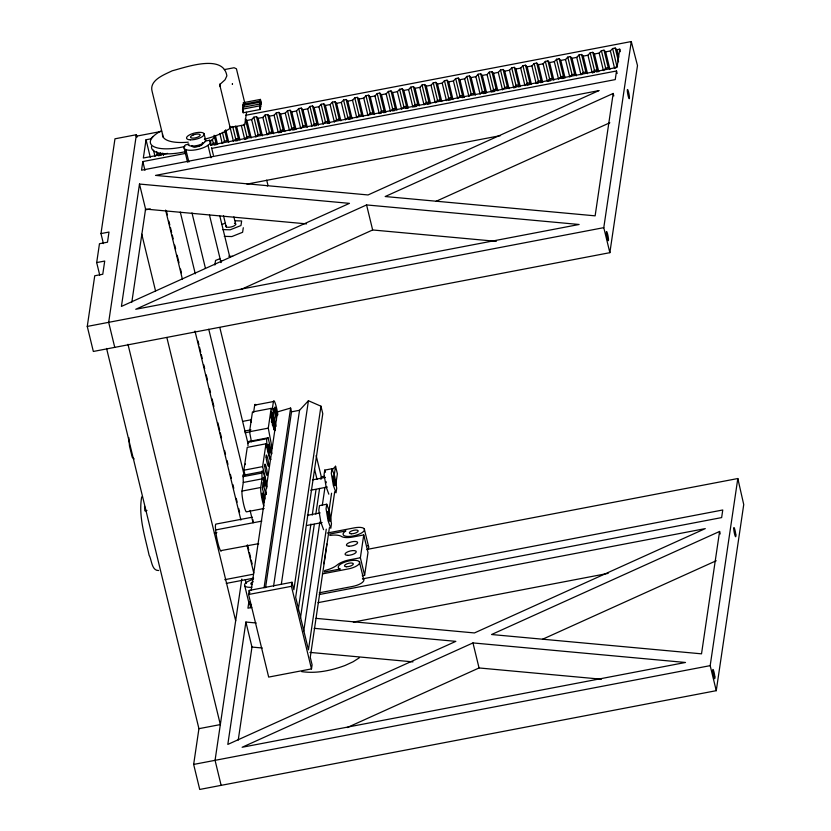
<?xml version="1.0" encoding="UTF-8"?>
<svg xmlns="http://www.w3.org/2000/svg" width="831" height="831" viewBox="0 0 831 831"><rect width="100%" height="100%" fill="white"/><g stroke="black" fill="none" stroke-linecap="round" stroke-linejoin="round"><path stroke-width="1.25" d="M264.113 508.468L246.63 511.813A10.99 1.444 79.2 0 1 243.525 503.804A10.99 1.444 79.2 0 1 242.008 491.079L243.275 482.458L243.119 475.27A10.99 1.444 79.2 0 1 243.743 474.584M263.863 506.027A10.99 1.444 79.2 0 1 260.737 487.496L262.014 478.874L261.858 471.686L243.119 475.27M251.45 441.749L249.539 431.725L252.458 411.947L271.176 408.364L272.153 410.161L273.42 401.55L254.691 405.123L253.6 412.519M272.09 448.189L268.278 428.142L271.176 408.364M245.612 115.301L631.269 41.55L637.491 65.566L609.861 252.676L93.342 351.461L87.265 326.427L94.744 275.767L102.774 274.24L104.716 261.048L96.687 262.586L99.73 275.103M96.687 262.586L99.471 243.722L107.5 242.185L108.996 232.046L100.977 233.584L103.408 243.597M100.977 233.584L114.969 138.808L136.377 134.715L136.99 137.219M136.377 134.715L108.674 322.335L114.751 347.368M139.494 184.046L121.419 306.431L349.446 203.356L139.494 184.046L145.57 209.08L131.828 302.141M186.113 153.288L142.818 161.567L141.54 170.189L615.241 79.599L616.519 70.978L211.573 148.417M152.997 136.461L150.754 138.86L146.038 139.764L143.337 158.015L167.53 153.392M214.865 265.016L215.541 260.446L219.841 258.742M244.74 124.66L246.568 112.289M243.286 227.725L242.61 232.285L231.839 236.565L224.266 236.347M367.427 549.353L737.814 478.531L743.735 504.573L716.26 690.675L199.731 789.45L193.654 764.427L198.931 728.673L106.576 348.438M245.083 475.207L243.867 470.201L247.243 447.379L265.972 443.796L268.403 453.809A13.743 1.807 79.2 0 0 270.023 459.387M241.831 579.03L215.063 760.323L221.139 785.357M266.969 486.966A13.743 1.807 79.2 0 0 265.037 476.63L262.606 466.617L265.972 443.796M329.408 527.685L310.264 657.331L312.092 664.842L311.49 668.903L268.673 677.088L248.604 594.497L249.207 590.436L292.024 582.251L293.852 589.761L320.953 406.193L308.426 400.729L299.544 410.285L273.576 586.146M256.187 622.99L245.893 622.045L227.819 744.42L455.835 641.355L314.149 628.319M248.874 601.841L247.939 608.178L251.751 607.451M251.18 590.311L277.533 411.875L290.611 408.063L291.515 411.823L265.546 587.683M238.227 740.13L251.97 647.069L245.893 622.045M264.071 587.787L290.611 408.063M281.325 584.297L308.426 400.729M311.49 668.903L291.432 586.312L292.024 582.251M298.111 610.806L310.929 524.029M312.248 515.085L316.019 489.563M300.458 618.046L314.305 524.33M315.822 514.067L319.613 488.389M320.932 479.404L321.317 476.838L316.144 455.565M331.974 468.736L331.299 473.296L333.335 485.335L336.036 492.804L336.711 488.244L334.685 476.205L331.974 468.736L324.744 470.117L324.08 474.678L326.105 486.717L328.816 494.185M303.731 631.145L319.842 522.024M322.303 505.341L324.963 487.371M326.739 504.23L326.064 508.79L328.089 520.829L330.8 528.298L331.476 523.738L329.44 511.699L326.739 504.23L319.509 505.612L318.834 510.172L320.87 522.211L323.571 529.679M326.261 529.16L308.446 649.821L295.67 597.271L322.781 413.703L320.953 406.193M328.723 512.467L331.569 493.219M334.218 475.249L335.547 466.264L332.317 469.733M330.354 521.266L334.716 491.744M335.662 485.325L337.376 473.763L335.547 466.264M362.243 575.727L364.622 575.27L360.374 557.757L363.739 534.935L353.03 536.982A13.743 4.799 -13.7 0 1 341.821 536.66A17.035 5.942 -13.7 0 0 333.138 535.091L329.855 535.424L330.073 533.98L345.914 530.947L344.813 531.653A10.99 3.843 -13.7 0 0 349.56 536.421A10.99 3.843 -13.7 0 0 364.217 530.594A10.99 3.843 -13.7 0 0 354.38 527.851L327.258 533.045M364.622 575.27L367.998 552.449L363.739 534.935M613.195 93.456L595.131 215.842L385.179 196.531L613.195 93.456L613.808 95.96M241.343 125.46L244.688 139.224L246.932 136.824L249.539 136.326L245.28 118.812L246.932 120.464L251.648 119.56L253.891 117.161L256.488 116.662L258.14 118.324L262.856 117.42L265.099 115.021L267.696 114.522L269.348 116.174L274.064 115.27L276.308 112.871L278.915 112.372L280.556 114.034L285.272 113.13L287.516 110.731L290.123 110.232L291.764 111.884L296.48 110.98L298.734 108.581L301.331 108.092L302.983 109.744L307.699 108.84L309.942 106.441L312.539 105.942L314.191 107.594L318.907 106.7L321.15 104.301L323.747 103.802L325.399 105.454L330.115 104.55L332.358 102.151L334.966 101.652L336.607 103.314L341.323 102.41L343.567 100.011L346.174 99.512L347.815 101.164L352.531 100.26L354.785 97.861L357.382 97.362L359.034 99.024L363.749 98.12L365.993 95.721L368.59 95.222L370.242 96.874L374.958 95.97L377.201 93.571L379.798 93.072L381.45 94.734L386.166 93.83L388.409 91.431L391.017 90.932L392.658 92.584L397.374 91.68L399.628 89.281L402.225 88.792L403.866 90.444L408.592 89.54L410.836 87.141L413.433 86.642L415.085 88.294L419.8 87.4L422.044 85.001L424.641 84.502L426.293 86.154L431.009 85.25L433.252 82.851L435.849 82.352L437.501 84.014L442.217 83.11L444.46 80.711L447.068 80.212L448.709 81.864L453.425 80.96L455.679 78.561L458.276 78.062L459.917 79.724L464.643 78.82L466.887 76.421L469.484 75.922L471.135 77.574L475.851 76.67L478.095 74.271L480.692 73.772L482.344 75.434L487.059 74.53L489.303 72.131L491.9 71.632L493.552 73.284L498.268 72.38L500.511 69.981L503.119 69.492L504.76 71.144L509.476 70.24L511.73 67.841L514.327 67.342L515.978 68.994L520.694 68.1L522.938 65.701L525.535 65.202L527.186 66.854L531.902 65.95L534.146 63.551L536.743 63.052L538.395 64.714L543.11 63.81L545.354 61.411L547.961 60.912L549.603 62.564L554.319 61.66L556.562 59.261L559.17 58.762L560.811 60.424L565.527 59.52L567.781 57.121L570.378 56.622L572.029 58.274L576.745 57.37L578.989 54.971L581.586 54.482L583.237 56.134L587.953 55.23L590.197 52.831L592.794 52.332L594.445 53.984L599.161 53.091L601.405 50.691L604.012 50.192L605.654 51.844L610.37 50.94L612.613 48.541L615.22 48.042L616.862 49.704L619.739 49.174L617.038 67.425L210.825 145.113M609.861 252.676L603.784 227.652L631.269 41.55M719.594 531.456L701.52 653.831L491.568 634.52L719.594 531.456L720.197 533.959M716.26 690.675L710.183 665.641L737.814 478.531M323.83 563.802L326.853 544.025M260.228 101.039L260.789 106.919L259.636 104.083L242.642 107.334L243.068 108.165L243.161 104.28L260.155 101.029L261.183 103.273L260.394 99.419L243.4 102.67L243.774 105.973M242.642 107.334L243.057 110.731L242.559 109.162L259.49 105.911L260.508 108.352L259.771 102.712L260.944 104.883L260.394 99.419M242.486 109.162L243.223 112.736L260.217 109.484L259.636 104.083M243.223 112.736L243.213 111.655M259.49 105.911L260.217 109.484M141.686 496.917C138.268 516.311 145.01 536.327 149.102 555.222C151.751 559.533 151.481 570.804 158.669 570.533M248.012 445.686A10.99 1.444 79.2 0 1 247.991 442.31L249.342 441.386M270.958 459.439A10.99 1.444 79.2 0 1 267.946 450.07A10.99 1.444 79.2 0 1 266.72 438.726L268.081 437.802L271.945 453.726M155.761 155.584L157.256 153.984L159.853 153.486M211.812 144.864L213.307 143.264L215.904 142.766L217.556 144.417L215.426 135.661M225.72 129.761L228.764 142.278L227.112 140.616L224.515 141.114L222.272 143.514L219.841 133.5M234.228 140.574L235.724 138.974L238.32 138.476L239.972 140.127L236.627 126.364M258.14 118.324L262.388 135.837L260.747 134.186L258.15 134.684L255.896 137.084L251.648 119.56M269.348 116.174L273.607 133.698L271.955 132.036L269.358 132.534L267.115 134.934L262.856 117.42M280.556 114.034L284.815 131.547L283.163 129.896L280.566 130.394L278.323 132.794L274.064 115.27M290.279 129.844L291.774 128.244L294.382 127.756L296.023 129.407L291.764 111.884M302.983 109.744L307.231 127.257L305.59 125.606L302.983 126.104L300.739 128.504L296.48 110.98M312.695 125.564L314.201 123.964L316.798 123.466L318.45 125.117L314.191 107.594M327.487 123.383L329.658 122.978L328.006 121.316L325.409 121.814L323.166 124.214L318.907 106.7M336.607 103.314L340.866 120.827L339.214 119.176L336.617 119.674L334.374 122.074L330.115 104.55M346.33 119.124L347.825 117.524L350.433 117.026L352.074 118.688L347.815 101.164M359.034 99.024L363.282 116.537L361.641 114.886L359.034 115.384L356.79 117.784L352.531 100.26M368.756 114.834L370.252 113.234L372.849 112.736L374.501 114.398L370.242 96.874M374.958 95.97L379.216 113.494L381.46 111.094L384.057 110.596L385.709 112.247L383.538 112.663M391.172 110.544L392.668 108.944L395.265 108.456L396.917 110.108L392.658 92.584M405.964 108.373L408.125 107.957L406.484 106.306L403.876 106.804L401.633 109.204L397.374 91.68M415.085 88.294L419.333 105.817L417.692 104.166L415.095 104.664L412.841 107.064L408.592 89.54M426.293 86.154L430.551 103.678L428.9 102.016L426.303 102.514L424.049 104.914L419.8 87.4M437.501 84.014L441.76 101.527L440.108 99.876L437.511 100.374L435.267 102.774L431.009 85.25M447.223 99.824L448.719 98.224L451.316 97.726L452.968 99.388L448.709 81.864M462.015 97.653L464.176 97.237L462.535 95.586L459.927 96.084L457.684 98.484L453.425 80.96M471.135 77.574L475.384 95.098L473.743 93.446L471.146 93.934L468.892 96.334L464.643 78.82M482.344 75.434L486.602 92.947L484.951 91.296L482.354 91.794L480.11 94.194L475.851 76.67M493.552 73.284L497.811 90.808L496.159 89.156L493.562 89.644L491.318 92.054L487.059 74.53M503.274 89.104L504.77 87.504L507.367 87.006L509.019 88.657L504.76 71.144M509.476 70.24L513.735 87.764L515.978 85.364L518.586 84.866L520.227 86.517L518.066 86.933M525.691 84.814L527.197 83.214L529.794 82.716L531.435 84.378L527.186 66.854M531.902 65.95L536.161 83.474L538.405 81.074L541.002 80.576L542.653 82.227L540.482 82.643M549.603 62.564L553.862 80.088L552.21 78.426L549.613 78.924L547.369 81.324L543.11 63.81M560.811 60.424L565.07 77.937L563.428 76.286L560.821 76.784L558.577 79.184L554.319 61.66M572.029 58.274L576.278 75.798L574.637 74.146L572.029 74.634L569.786 77.034L565.527 59.52M581.742 74.094L583.248 72.494L585.845 71.996L587.496 73.647L583.237 56.134M587.953 55.23L592.212 72.754L594.456 70.355L597.053 69.856L598.704 71.508L596.533 71.923M605.654 51.844L609.912 69.368L608.261 67.706L605.664 68.204L603.42 70.604L599.161 53.091M359.304 657.809L353.102 661.767L345.052 665.486C331.268 670.544 316.331 673.796 301.632 671.614M366.575 204.935L135.733 309.277L579.114 224.484L366.575 204.935L372.652 229.969L496.315 241.343M240.751 289.583L372.652 229.969M436.15 201.268L609.829 122.759M472.964 642.924L242.133 747.266L685.502 662.473L472.964 642.924L479.051 667.958L601.415 679.207M347.14 727.582L479.051 667.958M542.539 639.257L716.218 560.748M221.856 224.526L225.087 223.248M204.384 139.255C214.086 136.835 223.695 133.157 231.756 127.143L230.395 127.403M224.308 69.607L234.082 67.737L236.419 68.786L244.854 103.241M242.839 105.495L259.833 102.255M136.149 136.232L161.609 131.36M230.353 127.538L244.626 124.816M189.073 144.189L185.521 144.874L184.596 145.768A13.743 4.799 -13.7 0 0 185.365 149.362L187.328 150.006A13.743 4.799 -13.7 0 0 206.254 146.391L208.539 144.926A13.743 4.799 -13.7 0 0 210.44 140.823L209.734 140.242L204.997 141.145M158.254 155.761L160.414 155.345M214.305 145.041L216.465 144.625M235.64 140.958L237.811 140.543M244.688 139.224L246.859 138.808M279.403 132.586L281.564 132.171M292.782 130.031L294.943 129.615M314.118 125.948L316.279 125.533M348.833 119.3L350.994 118.895M379.216 113.494L381.377 113.078M392.585 110.939L394.756 110.523M413.921 106.856L416.092 106.441M427.3 104.291L429.461 103.885M448.636 100.208L450.807 99.803M483.351 93.571L485.512 93.155M492.399 91.846L494.559 91.431M513.735 87.764L515.906 87.348M527.114 85.198L529.274 84.783M536.161 83.474L538.322 83.058M548.45 81.116L550.61 80.711M561.829 78.561L563.989 78.145M592.212 72.754L594.373 72.339M246.952 184.108L500.491 135.619M145.342 209.859L150.307 208.913M87.265 326.427L603.784 227.652M291.515 411.823L299.544 410.285M242.6 421.4L251.513 419.697M244.574 431.05L250.941 429.824M249.539 431.725L268.278 428.142M245.01 432.795L250.006 431.84M248.23 441.604L268.081 437.802M247.991 442.31L266.72 438.726M243.867 470.201L262.606 466.617M243.047 476.662L261.786 473.078M243.275 482.458L262.014 478.874L262.16 479.497M242.008 491.079L260.737 487.496M321.317 476.838L324.526 476.225M146.973 510.421L144.854 510.826L144.542 506.235M312.633 479.84L325.378 477.41M310.784 490.217L327.352 487.049M252.312 517.204L215.79 524.112A13.743 1.807 79.2 0 0 215.53 529.212L215.852 532.255A13.743 1.807 79.2 0 0 220.153 549.945L220.797 550.891A13.743 1.807 79.2 0 0 221.275 550.911M215.603 529.949L261.817 521.11M214.356 533.128L216.901 532.64M307.387 515.345L320.132 512.904M306.816 525.472L322.106 522.554M220.641 550.662L258.264 543.723A13.743 1.807 79.2 0 0 258.742 543.754M224.765 579.674L253.351 574.211M226.271 583.393L253.611 578.168M360.374 557.757L349.664 559.803A13.743 4.799 -13.7 0 0 337.698 564.55A17.035 5.942 -13.7 0 1 328.037 569.63L324.672 570.575L324.454 572.008L340.295 568.986L339.349 568.674A10.99 3.843 -13.7 0 1 345.821 561.756A10.99 3.843 -13.7 0 1 359.563 562.151A10.99 3.843 -13.7 0 1 348.314 568.923L322.418 573.878M248.604 594.497L291.432 586.312M362.389 578.906L722.762 509.985L721.64 517.588L319.249 594.549M319.281 592.815L352.573 586.447A10.99 3.843 -13.7 0 0 362.742 578.584M317.961 602.672L705.28 528.609L474.439 632.942L315.998 618.368M353.341 622.097L608.157 573.369M198.931 728.673L220.34 724.58L127.974 344.294M193.654 764.427L710.183 665.641M235.329 220.786L241.644 220.963L240.969 225.533L230.197 229.803L222.625 229.595M228.826 256.249L232.618 256.353M243.4 102.67L243.899 103.875M243.161 104.28L243.919 106.129M145.57 209.08L306.577 223.882M251.97 647.069L262.274 648.014M309.932 652.397L412.976 661.881M134.165 458.93L132.222 457.258L129.48 445.987L128.795 437.563M230.177 127.392L229.803 126.219M324.744 470.117L325.523 472.247M619.739 49.174L620.342 51.678M616.862 49.704L618.69 57.204M615.22 48.042L618.565 61.806M612.613 48.541L616.872 66.065L614.628 68.464L610.37 50.94M616.519 70.978L617.121 73.481M604.012 50.192L608.261 67.706M601.405 50.691L605.664 68.204M594.445 53.984L598.704 71.508M592.794 52.332L597.053 69.856M590.197 52.831L594.456 70.355M581.586 54.482L585.845 71.996M578.989 54.971L583.248 72.494M576.745 57.37L580.994 74.894M570.378 56.622L574.637 74.146M567.781 57.121L572.029 74.634M559.17 58.762L563.428 76.286M556.562 59.261L560.821 76.784M547.961 60.912L552.21 78.426M545.354 61.411L549.613 78.924M538.395 64.714L542.653 82.227M536.743 63.052L541.002 80.576M534.146 63.551L538.405 81.074M525.535 65.202L529.794 82.716M522.938 65.701L527.197 83.214M520.694 68.1L524.943 85.614M515.978 68.994L520.227 86.517M514.327 67.342L518.586 84.866M511.73 67.841L515.978 85.364M503.119 69.492L507.367 87.006M500.511 69.981L504.77 87.504M498.268 72.38L502.526 89.904M491.9 71.632L496.159 89.156M489.303 72.131L493.562 89.644M480.692 73.772L484.951 91.296M478.095 74.271L482.354 91.794M469.484 75.922L473.743 93.446M466.887 76.421L471.146 93.934M459.917 79.724L464.176 97.237M458.276 78.062L462.535 95.586M455.679 78.561L459.927 96.084M447.068 80.212L451.316 97.726M444.46 80.711L448.719 98.224M442.217 83.11L446.476 100.624M435.849 82.352L440.108 99.876M433.252 82.851L437.511 100.374M424.641 84.502L428.9 102.016M422.044 85.001L426.303 102.514M413.433 86.642L417.692 104.166M410.836 87.141L415.095 104.664M403.866 90.444L408.125 107.957M402.225 88.792L406.484 106.306M399.628 89.281L403.876 106.804M391.017 90.932L395.265 108.456M388.409 91.431L392.668 108.944M386.166 93.83L390.425 111.344M381.45 94.734L385.709 112.247M379.798 93.072L384.057 110.596M377.201 93.571L381.46 111.094M368.59 95.222L372.849 112.736M365.993 95.721L370.252 113.234M363.749 98.12L367.998 115.634M357.382 97.362L361.641 114.886M354.785 97.861L359.034 115.384M346.174 99.512L350.433 117.026M343.567 100.011L347.825 117.524M341.323 102.41L345.582 119.924M334.966 101.652L339.214 119.176M332.358 102.151L336.617 119.674M325.399 105.454L329.658 122.978M323.747 103.802L328.006 121.316M321.15 104.301L325.409 121.814M312.539 105.942L316.798 123.466M309.942 106.441L314.201 123.964M307.699 108.84L311.947 126.364M301.331 108.092L305.59 125.606M298.734 108.581L302.983 126.104M290.123 110.232L294.382 127.756M287.516 110.731L291.774 128.244M285.272 113.13L289.531 130.644M278.915 112.372L283.163 129.896M276.308 112.871L280.566 130.394M267.696 114.522L271.955 132.036M265.099 115.021L269.358 132.534M364.279 528.88L368.538 546.403M256.488 116.662L260.747 134.186M253.891 117.161L258.15 134.684M266.699 180.161L267.613 183.921A10.99 3.843 -13.7 0 1 267.302 186.019M359.408 561.839L363.666 579.363M246.932 120.464L251.18 137.988M243.899 124.307L246.932 136.824M235.287 125.959L238.32 138.476M232.68 126.457L235.724 138.974M314.596 469.37L317.026 479.383M233.48 141.374L219.696 84.627L225.045 79.786L226.863 75.86C223.425 53.371 184.929 67.581 172.246 70.78C164.496 74.613 148.78 80.181 152.177 91.639L163.25 137.208M224.682 130.602L227.112 140.616M222.386 132.358L224.515 141.114M214.076 135.256L215.904 142.766M233.895 216.87L235.713 224.38M212.393 139.504L213.307 143.264M210.212 141.27L211.126 145.02M209.734 140.242L210.96 145.238M211.562 147.741L213.39 155.252M207.989 145.28L211.022 157.797M276.089 426.365L273.067 413.921L273.877 408.426L274.126 410.067A10.99 1.444 79.2 0 0 276.557 420.07M204.052 133.666L205.579 139.93M223.539 215.842L226.271 227.102M219.841 216.081L229.865 257.371M209.474 215.052L221.025 262.596M185.832 149.518L188.876 162.035M184.202 148.396L187.546 162.159M266.387 494.414L265.785 491.942L266.097 492.399A10.99 1.444 79.2 0 0 266.481 492.419M265.827 494.58L262.928 482.634L262.471 488.992A10.99 1.444 79.2 0 1 264.902 498.995M191.982 212.902L205.444 268.34M219.831 327.559L247.991 443.484M180.285 212.071L195.285 273.815M208.747 329.253L244.252 475.415M250.069 510.4L253.081 522.782L252.998 522.045A13.743 1.807 79.2 0 1 252.873 519.583M162.783 153.081L163.395 155.574M160.487 152.904L161.1 155.407M156.644 151.481L157.256 153.984M153.486 150.12L155.002 156.384M166.449 211.105L167.363 214.876M168.89 221.181L169.815 224.962M170.428 227.476L171.643 232.524M172.256 235.038L173.18 238.819M174.707 245.124L175.621 248.905M177.159 255.2L178.997 262.762M180.524 269.057L181.438 272.838M197.965 340.876L198.889 344.657M199.502 347.181L200.728 352.219M201.331 354.733L202.255 358.514M203.782 364.819L204.706 368.6M206.233 374.895L207.459 379.933M209.599 388.763L210.513 392.533M212.05 398.838L213.889 406.401M217.867 422.782L219.696 430.333M220.308 432.858L221.534 437.895M224.599 450.495L225.513 454.277M227.05 460.571L227.964 464.352M230.416 474.439L231.33 478.22M232.857 484.515L233.781 488.296M236.222 498.371L237.147 502.153M238.674 508.458L239.598 512.239M247.555 544.991L248.77 550.039M249.383 552.553L250.609 557.591M251.222 560.115L252.146 563.896M165.608 210.098L182.446 279.403M194.994 331.06L240.897 520.061M247.025 545.261L253.756 572.975M146.038 139.764L150.286 157.288M249.207 590.436L249.809 592.939M245.29 579.758L246.205 583.518M142.818 161.567L144.947 170.324M244.75 585.813L249.009 603.327M141.779 234.249L155.542 290.912M166.854 337.49L235.672 620.778M249.331 601.758L250.671 607.679M220.173 86.611L219.799 84.097M245.187 464.612A9.619 1.267 79.2 0 1 245.394 463.989M261.858 471.686A10.99 1.444 79.2 0 1 264.237 475.187A10.99 1.444 79.2 0 1 266.689 488.348M254.691 405.123A10.99 1.444 79.2 0 1 255.823 405.196M273.42 401.55A10.99 1.444 79.2 0 1 275.373 403.648A10.99 1.444 79.2 0 1 277.876 414.887M272.256 424.631A4.944 0.654 79.2 0 0 273.025 423.789L272.9 422.699A4.944 0.654 79.2 0 0 271.488 416.611A4.944 0.654 79.2 0 0 270.854 417.816M271.664 422.626A4.944 0.654 79.2 0 1 271.394 421.4M270.48 412.01A9.068 1.195 79.2 0 1 270.916 412.685M271.415 413.911A9.068 1.195 79.2 0 1 272.485 417.661M272.984 419.925A9.068 1.195 79.2 0 1 273.721 429.669M251.326 422.418A5.516 0.727 79.2 0 1 251.492 419.167M251.949 584.567A4.539 1.579 -13.7 0 1 253.247 581.752M251.897 587.237A10.99 3.843 -13.7 0 1 244.543 584.827A10.99 3.843 -13.7 0 1 253.05 579.394M251.513 604.615A10.99 3.843 -13.7 0 1 248.791 602.35M367.614 545.624A10.99 3.843 -13.7 0 1 367.011 549.686M204.862 139.265A9.068 3.168 -13.7 0 1 198.474 145.207A9.068 3.168 -13.7 0 1 188.055 143.96M220.911 262.097A4.944 1.724 -13.7 0 1 221.597 260.622M184.877 146.464A32.98 11.52 -13.7 0 1 152.862 146.09A32.98 11.52 -13.7 0 1 161.027 130.934M215.281 135.702A32.98 11.52 -13.7 0 1 210.596 140.969M186.092 151.471A32.98 11.52 -13.7 0 1 151.564 146.349M188.263 142.174A38.475 13.431 -13.7 0 1 162.512 133.77M202.733 143.327A5.516 1.932 -13.7 0 1 197.768 146.246A5.516 1.932 -13.7 0 1 192.086 145.882M234.467 223.3A4.944 1.724 -13.7 0 1 234.093 225.876L233.044 226.364A4.944 1.724 -13.7 0 1 227.725 227.247A4.944 1.724 -13.7 0 1 226.292 225.658M202.349 142.61A5.775 2.015 -13.7 0 1 198.474 146.391A5.775 2.015 -13.7 0 1 191.701 145.685M146.433 510.504A2.181 0.758 -13.7 0 1 145.508 510.473M326.24 482.749A4.944 0.654 79.2 0 1 326.001 481.481M232.42 83.734L232.4 84.295L232.42 83.734M193.176 134.975L192.138 135.463A4.944 1.724 -13.7 0 0 191.369 137.936A4.944 1.724 -13.7 0 0 197.529 137.219L198.567 136.741A4.944 1.724 -13.7 0 0 199.336 134.258A4.944 1.724 -13.7 0 0 193.176 134.975M598.881 90.61L368.05 194.953L155.511 175.403L598.881 90.61M334.976 482.666L334.789 481.44A4.944 0.654 79.2 0 0 333.304 476.08A4.944 0.654 79.2 0 0 333.044 478.874L333.231 480.1A4.944 0.654 79.2 0 0 334.716 485.449A4.944 0.654 79.2 0 0 334.976 482.666M329.73 518.16L329.543 516.934A4.944 0.654 79.2 0 0 328.058 511.574A4.944 0.654 79.2 0 0 327.798 514.368L327.985 515.594A4.944 0.654 79.2 0 0 329.471 520.954A4.944 0.654 79.2 0 0 329.73 518.16M735.809 534.935L735.695 533.907A4.674 0.613 79.2 0 0 734.355 528.163A4.674 0.613 79.2 0 0 733.763 529.295L733.877 530.323A4.674 0.613 79.2 0 0 735.206 536.078A4.674 0.613 79.2 0 0 735.809 534.935M714.837 676.922L714.733 675.894A4.674 0.613 79.2 0 0 713.393 670.139A4.674 0.613 79.2 0 0 712.79 671.282L712.905 672.31A4.674 0.613 79.2 0 0 714.245 678.065A4.674 0.613 79.2 0 0 714.837 676.922M629.41 96.947L629.306 95.918A4.674 0.613 79.2 0 0 627.966 90.163A4.674 0.613 79.2 0 0 627.363 91.306L627.478 92.334A4.674 0.613 79.2 0 0 628.818 98.079A4.674 0.613 79.2 0 0 629.41 96.947M608.448 238.933L608.334 237.895A4.674 0.613 79.2 0 0 606.994 232.15A4.674 0.613 79.2 0 0 606.401 233.282L606.516 234.321A4.674 0.613 79.2 0 0 607.856 240.066A4.674 0.613 79.2 0 0 608.448 238.933M264.777 466.295A5.775 0.758 79.2 0 0 266.99 475.405A5.775 0.758 79.2 0 0 266.356 467.656A5.775 0.758 79.2 0 0 264.777 466.295M266.128 457.175A5.775 0.758 79.2 0 0 268.34 466.274A5.775 0.758 79.2 0 0 267.707 458.525A5.775 0.758 79.2 0 0 266.128 457.175M268.164 445.998A4.539 0.592 79.2 0 0 269.898 453.155A4.539 0.592 79.2 0 0 269.4 447.068A4.539 0.592 79.2 0 0 268.164 445.998M263.292 478.957A4.539 0.592 79.2 0 0 265.027 486.114A4.539 0.592 79.2 0 0 264.528 480.027A4.539 0.592 79.2 0 0 263.292 478.957M262.18 494.767A4.539 0.592 79.2 0 0 263.915 501.924A4.539 0.592 79.2 0 0 263.417 495.837A4.539 0.592 79.2 0 0 262.18 494.767M274.864 408.821A4.539 0.592 79.2 0 0 276.598 415.967A4.539 0.592 79.2 0 0 276.1 409.88A4.539 0.592 79.2 0 0 274.864 408.821M271.124 415.292A9.619 1.267 79.2 0 0 274.812 430.468A9.619 1.267 79.2 0 0 273.752 417.557A9.619 1.267 79.2 0 0 271.124 415.292M346.496 566.742A4.539 1.579 -13.7 0 0 353.331 564.02A4.539 1.579 -13.7 0 0 346.922 563.844A4.539 1.579 -13.7 0 0 346.496 566.742M351.357 533.782A4.539 1.579 -13.7 0 0 358.203 531.061A4.539 1.579 -13.7 0 0 351.793 530.884A4.539 1.579 -13.7 0 0 351.357 533.782M348.937 546.206A5.775 2.015 -13.7 0 0 357.642 542.747A5.775 2.015 -13.7 0 0 349.487 542.518A5.775 2.015 -13.7 0 0 348.937 546.206M347.597 555.337A5.775 2.015 -13.7 0 0 356.291 551.877A5.775 2.015 -13.7 0 0 348.137 551.649A5.775 2.015 -13.7 0 0 347.597 555.337M190.33 139.837A9.068 3.168 -13.7 0 0 204.177 134.487A9.068 3.168 -13.7 0 0 191.566 133.968A9.068 3.168 -13.7 0 0 190.33 139.837"/></g></svg>
